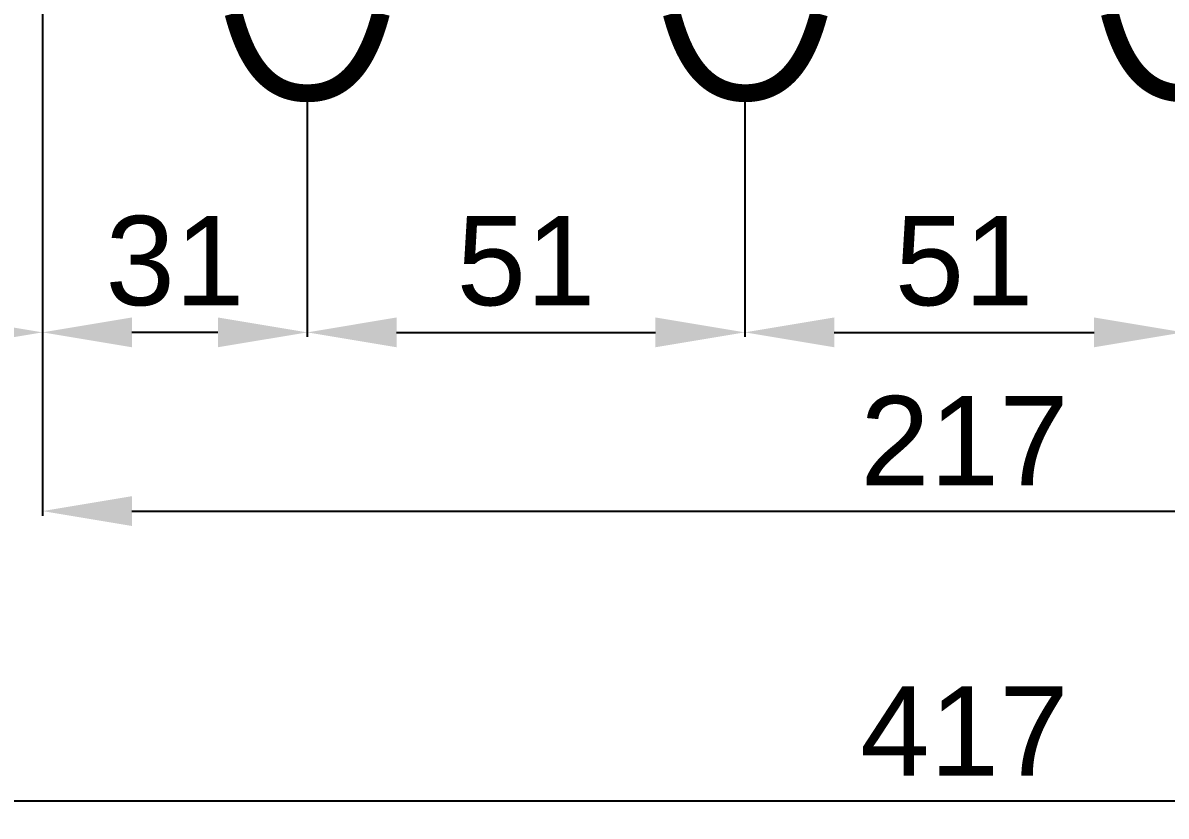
# Model space of a CAD drawing. Header units: inches. Extents: x 0 to 1068, y -53 to 297.
# Drawn here: x 91.34 to 136.11, y 138.3 to 169.38 of the extents above; entities that cross this region are included whole.
import ezdxf

# ---------------------------------------------------------------- set-up
doc = ezdxf.new("R2010")
doc.units = ezdxf.units.IN
doc.header["$MEASUREMENT"] = 0
doc.layers.add('WYMIAROWANIE', color=7, linetype='Continuous')
doc.layers.add('ZAWIESIE 2D', color=250, linetype='Continuous')
doc.styles.get("Standard").update_dxf_attribs({"font": 'arial.ttf', "height": 3.5})
doc.dimstyles.get("Standard").update_dxf_attribs({"dimtxt": 3.5, "dimasz": 3.5, "dimexe": 0.18, "dimexo": 0.0625, "dimgap": 1, "dimtad": 1, "dimdec": 0, "dimdsep": 46, "dimtxsty": 'Standard', "dimcen": 0, "dimclrd": 256, "dimclrt": 256, "dimadec": 0, "dimazin": 2, "dimtfac": 1, "dimtdec": 0, "dimtofl": 0, "dimtmove": 0, "dimatfit": 3, "dimfxl": 1, "dimtolj": 1, "dimtzin": 0, "dimarcsym": 0})

# ---------------------------------------------------------------- blocks, each defined once
blk = doc.blocks.new('*D2')
at = {"layer": 'Defpoints', "color": 0, "lineweight": 18, "transparency": 16777216}
for p in [(58.77, 176.226), (92.107, 176.226), (92.107, 157.252)]:
    blk.add_point(p, dxfattribs=at)
at = {"layer": 'WYMIAROWANIE', "color": 0, "lineweight": -2, "transparency": 16777216}
for p, q in [((58.77, 176.164), (58.77, 157.072)), ((92.107, 176.164), (92.107, 157.072))]:
    blk.add_line(p, q, dxfattribs=at)
at = {"layer": 'WYMIAROWANIE', "lineweight": -2, "transparency": 16777216}
blk.add_line((62.27, 157.252), (88.607, 157.252), dxfattribs=at)
at = {"layer": 'WYMIAROWANIE', "lineweight": 18, "transparency": 16777216}
for points in [[(62.27, 157.836), (62.27, 156.669), (58.77, 157.252)], [(88.607, 157.836), (88.607, 156.669), (92.107, 157.252)]]:
    blk.add_solid(points, dxfattribs=at)
at = {"layer": 'WYMIAROWANIE', "lineweight": 18, "transparency": 16777216, "insert": (75.439, 160.039), "char_height": 3.5, "attachment_point": 5}
blk.add_mtext('\\A1;100', dxfattribs=at)
blk = doc.blocks.new('*D3')
at = {"layer": 'Defpoints', "color": 0, "lineweight": 18, "transparency": 16777216}
for p in [(92.107, 176.226), (164.308, 175.701), (164.308, 150.252)]:
    blk.add_point(p, dxfattribs=at)
at = {"layer": 'WYMIAROWANIE', "color": 0, "lineweight": -2, "transparency": 16777216}
for p, q in [((92.107, 176.164), (92.107, 150.072)), ((164.308, 175.638), (164.308, 150.072))]:
    blk.add_line(p, q, dxfattribs=at)
at = {"layer": 'WYMIAROWANIE', "lineweight": -2, "transparency": 16777216}
blk.add_line((95.607, 150.252), (160.808, 150.252), dxfattribs=at)
at = {"layer": 'WYMIAROWANIE', "lineweight": 18, "transparency": 16777216}
for points in [[(95.607, 150.836), (95.607, 149.669), (92.107, 150.252)], [(160.808, 150.836), (160.808, 149.669), (164.308, 150.252)]]:
    blk.add_solid(points, dxfattribs=at)
at = {"layer": 'WYMIAROWANIE', "lineweight": 18, "transparency": 16777216, "insert": (128.208, 153.01), "char_height": 3.5, "width": 7.7807, "attachment_point": 5}
blk.add_mtext('\\A1;217', dxfattribs=at)
blk = doc.blocks.new('*D5')
at = {"layer": 'Defpoints', "color": 0, "lineweight": 18, "transparency": 16777216}
for p in [(58.77, 176.226), (197.646, 176.226), (58.77, 138.885)]:
    blk.add_point(p, dxfattribs=at)
at = {"layer": 'WYMIAROWANIE', "color": 0, "lineweight": -2, "transparency": 16777216}
for p, q in [((58.77, 176.164), (58.77, 138.705)), ((197.646, 176.164), (197.646, 138.705))]:
    blk.add_line(p, q, dxfattribs=at)
at = {"layer": 'WYMIAROWANIE', "lineweight": -2, "transparency": 16777216}
blk.add_line((194.146, 138.885), (62.27, 138.885), dxfattribs=at)
at = {"layer": 'WYMIAROWANIE', "lineweight": 18, "transparency": 16777216}
for points in [[(62.27, 139.468), (62.27, 138.301), (58.77, 138.885)], [(194.146, 139.468), (194.146, 138.301), (197.646, 138.885)]]:
    blk.add_solid(points, dxfattribs=at)
at = {"layer": 'WYMIAROWANIE', "lineweight": 18, "transparency": 16777216, "insert": (128.208, 141.642), "char_height": 3.5, "attachment_point": 5}
blk.add_mtext('\\A1;417', dxfattribs=at)
blk = doc.blocks.new('*D30')
at = {"layer": 'Defpoints', "color": 0, "lineweight": 18, "transparency": 16777216}
for p in [(102.473, 166.622), (119.608, 166.622), (119.608, 157.252)]:
    blk.add_point(p, dxfattribs=at)
at = {"layer": 'WYMIAROWANIE', "color": 0, "lineweight": -2, "transparency": 16777216}
for p, q in [((102.473, 166.559), (102.473, 157.072)), ((119.608, 166.559), (119.608, 157.072))]:
    blk.add_line(p, q, dxfattribs=at)
at = {"layer": 'WYMIAROWANIE', "lineweight": -2, "transparency": 16777216}
blk.add_line((105.973, 157.252), (116.108, 157.252), dxfattribs=at)
at = {"layer": 'WYMIAROWANIE', "lineweight": 18, "transparency": 16777216}
for points in [[(105.973, 157.836), (105.973, 156.669), (102.473, 157.252)], [(116.108, 157.836), (116.108, 156.669), (119.608, 157.252)]]:
    blk.add_solid(points, dxfattribs=at)
at = {"layer": 'WYMIAROWANIE', "lineweight": 18, "transparency": 16777216, "insert": (111.04, 160.039), "char_height": 3.5, "attachment_point": 5}
blk.add_mtext('\\A1;51', dxfattribs=at)
blk = doc.blocks.new('*D31')
at = {"layer": 'Defpoints', "color": 0, "lineweight": 18, "transparency": 16777216}
for p in [(92.107, 176.226), (102.473, 166.622), (92.107, 157.252)]:
    blk.add_point(p, dxfattribs=at)
at = {"layer": 'WYMIAROWANIE', "color": 0, "lineweight": -2, "transparency": 16777216}
for p, q in [((92.107, 176.164), (92.107, 157.072)), ((102.473, 166.559), (102.473, 157.072))]:
    blk.add_line(p, q, dxfattribs=at)
at = {"layer": 'WYMIAROWANIE', "lineweight": -2, "transparency": 16777216}
blk.add_line((98.973, 157.252), (95.607, 157.252), dxfattribs=at)
at = {"layer": 'WYMIAROWANIE', "lineweight": 18, "transparency": 16777216}
for points in [[(95.607, 157.836), (95.607, 156.669), (92.107, 157.252)], [(98.973, 157.836), (98.973, 156.669), (102.473, 157.252)]]:
    blk.add_solid(points, dxfattribs=at)
at = {"layer": 'WYMIAROWANIE', "lineweight": 18, "transparency": 16777216, "insert": (97.29, 160.041), "char_height": 3.5, "attachment_point": 5}
blk.add_mtext('\\A1;31', dxfattribs=at)
blk = doc.blocks.new('*D32')
at = {"layer": 'Defpoints', "color": 0, "lineweight": 18, "transparency": 16777216}
for p in [(119.608, 166.622), (136.786, 166.622), (136.786, 157.252)]:
    blk.add_point(p, dxfattribs=at)
at = {"layer": 'WYMIAROWANIE', "color": 0, "lineweight": -2, "transparency": 16777216}
for p, q in [((119.608, 166.559), (119.608, 157.072)), ((136.786, 166.559), (136.786, 157.072))]:
    blk.add_line(p, q, dxfattribs=at)
at = {"layer": 'WYMIAROWANIE', "lineweight": -2, "transparency": 16777216}
blk.add_line((123.108, 157.252), (133.286, 157.252), dxfattribs=at)
at = {"layer": 'WYMIAROWANIE', "lineweight": 18, "transparency": 16777216}
for points in [[(123.108, 157.836), (123.108, 156.669), (119.608, 157.252)], [(133.286, 157.836), (133.286, 156.669), (136.786, 157.252)]]:
    blk.add_solid(points, dxfattribs=at)
at = {"layer": 'WYMIAROWANIE', "lineweight": 18, "transparency": 16777216, "insert": (128.197, 160.039), "char_height": 3.5, "attachment_point": 5}
blk.add_mtext('\\A1;51', dxfattribs=at)

msp = doc.modelspace()

# ---------------------------------------------------------------- linework, layer by layer
at = {"layer": 'ZAWIESIE 2D', "lineweight": 18}
for points in [[(105.358, 169.746, 0.7, 0.7, 0), (105.345, 169.694, 0.7, 0.7, 0), (105.331, 169.643, 0.7, 0.7, 0), (105.317, 169.591, 0.7, 0.7, 0), (105.302, 169.54, 0.7, 0.7, 0), (105.288, 169.489, 0.7, 0.7, 0), (105.273, 169.439, 0.7, 0.7, 0), (105.258, 169.389, 0.7, 0.7, 0), (105.243, 169.339, 0.7, 0.7, 0), (105.228, 169.29, 0.7, 0.7, 0), (105.212, 169.24, 0.7, 0.7, 0), (105.197, 169.192, 0.7, 0.7, 0), (105.181, 169.143, 0.7, 0.7, 0), (105.165, 169.095, 0.7, 0.7, 0), (105.148, 169.047, 0.7, 0.7, 0), (105.132, 169, 0.7, 0.7, 0), (105.115, 168.952, 0.7, 0.7, 0), (105.098, 168.906, 0.7, 0.7, 0), (105.081, 168.859, 0.7, 0.7, 0), (105.063, 168.813, 0.7, 0.7, 0), (105.046, 168.767, 0.7, 0.7, 0), (105.028, 168.722, 0.7, 0.7, 0), (105.01, 168.677, 0.7, 0.7, 0), (104.991, 168.632, 0.7, 0.7, 0), (104.973, 168.588, 0.7, 0.7, 0), (104.954, 168.544, 0.7, 0.7, 0), (104.935, 168.501, 0.7, 0.7, 0), (104.915, 168.458, 0.7, 0.7, 0), (104.896, 168.415, 0.7, 0.7, 0), (104.876, 168.372, 0.7, 0.7, 0), (104.856, 168.331, 0.7, 0.7, 0), (104.836, 168.289, 0.7, 0.7, 0), (104.815, 168.248, 0.7, 0.7, 0), (104.794, 168.207, 0.7, 0.7, 0), (104.773, 168.167, 0.7, 0.7, 0), (104.752, 168.127, 0.7, 0.7, 0), (104.731, 168.088, 0.7, 0.7, 0), (104.709, 168.049, 0.7, 0.7, 0), (104.687, 168.01, 0.7, 0.7, 0), (104.664, 167.972, 0.7, 0.7, 0), (104.642, 167.934, 0.7, 0.7, 0), (104.619, 167.897, 0.7, 0.7, 0), (104.596, 167.86, 0.7, 0.7, 0), (104.572, 167.824, 0.7, 0.7, 0), (104.549, 167.788, 0.7, 0.7, 0), (104.525, 167.753, 0.7, 0.7, 0), (104.5, 167.718, 0.7, 0.7, 0), (104.476, 167.683, 0.7, 0.7, 0), (104.451, 167.649, 0.7, 0.7, 0), (104.426, 167.616, 0.7, 0.7, 0), (104.401, 167.582, 0.7, 0.7, 0), (104.375, 167.55, 0.7, 0.7, 0), (104.349, 167.518, 0.7, 0.7, 0), (104.323, 167.486, 0.7, 0.7, 0), (104.296, 167.455, 0.7, 0.7, 0), (104.269, 167.424, 0.7, 0.7, 0), (104.242, 167.394, 0.7, 0.7, 0), (104.215, 167.365, 0.7, 0.7, 0), (104.187, 167.336, 0.7, 0.7, 0), (104.159, 167.307, 0.7, 0.7, 0), (104.131, 167.279, 0.7, 0.7, 0), (104.102, 167.252, 0.7, 0.7, 0), (104.073, 167.225, 0.7, 0.7, 0), (104.044, 167.198, 0.7, 0.7, 0), (104.014, 167.172, 0.7, 0.7, 0), (103.984, 167.147, 0.7, 0.7, 0), (103.954, 167.122, 0.7, 0.7, 0), (103.923, 167.098, 0.7, 0.7, 0), (103.892, 167.074, 0.7, 0.7, 0), (103.861, 167.051, 0.7, 0.7, 0), (103.83, 167.028, 0.7, 0.7, 0), (103.798, 167.006, 0.7, 0.7, 0), (103.766, 166.985, 0.7, 0.7, 0), (103.733, 166.964, 0.7, 0.7, 0), (103.7, 166.944, 0.7, 0.7, 0), (103.667, 166.924, 0.7, 0.7, 0), (103.634, 166.905, 0.7, 0.7, 0), (103.6, 166.886, 0.7, 0.7, 0), (103.566, 166.868, 0.7, 0.7, 0), (103.531, 166.851, 0.7, 0.7, 0), (103.496, 166.834, 0.7, 0.7, 0), (103.461, 166.818, 0.7, 0.7, 0), (103.425, 166.802, 0.7, 0.7, 0), (103.389, 166.787, 0.7, 0.7, 0), (103.353, 166.773, 0.7, 0.7, 0), (103.316, 166.759, 0.7, 0.7, 0), (103.279, 166.746, 0.7, 0.7, 0), (103.242, 166.734, 0.7, 0.7, 0), (103.204, 166.722, 0.7, 0.7, 0), (103.166, 166.711, 0.7, 0.7, 0), (103.128, 166.7, 0.7, 0.7, 0), (103.089, 166.69, 0.7, 0.7, 0), (103.05, 166.681, 0.7, 0.7, 0), (103.01, 166.672, 0.7, 0.7, 0), (102.97, 166.664, 0.7, 0.7, 0), (102.93, 166.657, 0.7, 0.7, 0), (102.889, 166.65, 0.7, 0.7, 0), (102.848, 166.644, 0.7, 0.7, 0), (102.806, 166.639, 0.7, 0.7, 0), (102.765, 166.635, 0.7, 0.7, 0), (102.722, 166.631, 0.7, 0.7, 0), (102.68, 166.627, 0.7, 0.7, 0), (102.637, 166.625, 0.7, 0.7, 0), (102.593, 166.623, 0.7, 0.7, 0), (102.549, 166.622, 0.7, 0.7, 0), (102.44, 166.621, 0.7, 0.7, 0), (102.389, 166.622, 0.7, 0.7, 0), (102.339, 166.623, 0.7, 0.7, 0), (102.289, 166.626, 0.7, 0.7, 0), (102.239, 166.629, 0.7, 0.7, 0), (102.191, 166.634, 0.7, 0.7, 0), (102.142, 166.639, 0.7, 0.7, 0), (102.094, 166.645, 0.7, 0.7, 0), (102.047, 166.652, 0.7, 0.7, 0), (102, 166.66, 0.7, 0.7, 0), (101.954, 166.668, 0.7, 0.7, 0), (101.908, 166.678, 0.7, 0.7, 0), (101.863, 166.689, 0.7, 0.7, 0), (101.818, 166.7, 0.7, 0.7, 0), (101.774, 166.712, 0.7, 0.7, 0), (101.73, 166.725, 0.7, 0.7, 0), (101.686, 166.739, 0.7, 0.7, 0), (101.644, 166.754, 0.7, 0.7, 0), (101.601, 166.77, 0.7, 0.7, 0), (101.559, 166.786, 0.7, 0.7, 0), (101.518, 166.803, 0.7, 0.7, 0), (101.477, 166.821, 0.7, 0.7, 0), (101.436, 166.84, 0.7, 0.7, 0), (101.396, 166.86, 0.7, 0.7, 0), (101.356, 166.88, 0.7, 0.7, 0), (101.317, 166.901, 0.7, 0.7, 0), (101.279, 166.924, 0.7, 0.7, 0), (101.24, 166.946, 0.7, 0.7, 0), (101.203, 166.97, 0.7, 0.7, 0), (101.165, 166.994, 0.7, 0.7, 0), (101.128, 167.019, 0.7, 0.7, 0), (101.092, 167.045, 0.7, 0.7, 0), (101.056, 167.072, 0.7, 0.7, 0), (101.02, 167.099, 0.7, 0.7, 0), (100.985, 167.127, 0.7, 0.7, 0), (100.95, 167.156, 0.7, 0.7, 0), (100.916, 167.186, 0.7, 0.7, 0), (100.882, 167.216, 0.7, 0.7, 0), (100.848, 167.247, 0.7, 0.7, 0), (100.815, 167.279, 0.7, 0.7, 0), (100.783, 167.311, 0.7, 0.7, 0), (100.75, 167.344, 0.7, 0.7, 0), (100.719, 167.378, 0.7, 0.7, 0), (100.687, 167.412, 0.7, 0.7, 0), (100.656, 167.447, 0.7, 0.7, 0), (100.625, 167.483, 0.7, 0.7, 0), (100.595, 167.52, 0.7, 0.7, 0), (100.565, 167.557, 0.7, 0.7, 0), (100.536, 167.594, 0.7, 0.7, 0), (100.507, 167.633, 0.7, 0.7, 0), (100.478, 167.672, 0.7, 0.7, 0), (100.449, 167.711, 0.7, 0.7, 0), (100.421, 167.752, 0.7, 0.7, 0), (100.394, 167.793, 0.7, 0.7, 0), (100.367, 167.834, 0.7, 0.7, 0), (100.34, 167.876, 0.7, 0.7, 0), (100.313, 167.919, 0.7, 0.7, 0), (100.287, 167.962, 0.7, 0.7, 0), (100.261, 168.006, 0.7, 0.7, 0), (100.236, 168.051, 0.7, 0.7, 0), (100.21, 168.096, 0.7, 0.7, 0), (100.186, 168.141, 0.7, 0.7, 0), (100.161, 168.187, 0.7, 0.7, 0), (100.137, 168.234, 0.7, 0.7, 0), (100.113, 168.281, 0.7, 0.7, 0), (100.09, 168.329, 0.7, 0.7, 0), (100.067, 168.378, 0.7, 0.7, 0), (100.044, 168.426, 0.7, 0.7, 0), (100.022, 168.476, 0.7, 0.7, 0), (100, 168.526, 0.7, 0.7, 0), (99.978, 168.576, 0.7, 0.7, 0), (99.956, 168.627, 0.7, 0.7, 0), (99.935, 168.679, 0.7, 0.7, 0), (99.914, 168.731, 0.7, 0.7, 0), (99.894, 168.783, 0.7, 0.7, 0), (99.873, 168.836, 0.7, 0.7, 0), (99.853, 168.89, 0.7, 0.7, 0), (99.834, 168.943, 0.7, 0.7, 0), (99.814, 168.998, 0.7, 0.7, 0), (99.795, 169.053, 0.7, 0.7, 0), (99.776, 169.108, 0.7, 0.7, 0), (99.758, 169.164, 0.7, 0.7, 0), (99.74, 169.22, 0.7, 0.7, 0), (99.722, 169.276, 0.7, 0.7, 0), (99.704, 169.333, 0.7, 0.7, 0), (99.687, 169.391, 0.7, 0.7, 0), (99.669, 169.449, 0.7, 0.7, 0), (99.653, 169.507, 0.7, 0.7, 0), (99.636, 169.565, 0.7, 0.7, 0), (99.62, 169.624, 0.7, 0.7, 0), (99.604, 169.684, 0.7, 0.7, 0), (99.588, 169.744, 0.7, 0.7, 0)], [(122.511, 169.734, 0.7, 0.7, 0), (122.497, 169.684, 0.7, 0.7, 0), (122.483, 169.633, 0.7, 0.7, 0), (122.469, 169.583, 0.7, 0.7, 0), (122.455, 169.533, 0.7, 0.7, 0), (122.441, 169.484, 0.7, 0.7, 0), (122.427, 169.435, 0.7, 0.7, 0), (122.412, 169.386, 0.7, 0.7, 0), (122.397, 169.337, 0.7, 0.7, 0), (122.382, 169.289, 0.7, 0.7, 0), (122.366, 169.241, 0.7, 0.7, 0), (122.351, 169.193, 0.7, 0.7, 0), (122.335, 169.146, 0.7, 0.7, 0), (122.319, 169.099, 0.7, 0.7, 0), (122.303, 169.052, 0.7, 0.7, 0), (122.287, 169.006, 0.7, 0.7, 0), (122.27, 168.96, 0.7, 0.7, 0), (122.254, 168.914, 0.7, 0.7, 0), (122.237, 168.868, 0.7, 0.7, 0), (122.219, 168.823, 0.7, 0.7, 0), (122.202, 168.779, 0.7, 0.7, 0), (122.184, 168.734, 0.7, 0.7, 0), (122.167, 168.69, 0.7, 0.7, 0), (122.149, 168.646, 0.7, 0.7, 0), (122.13, 168.603, 0.7, 0.7, 0), (122.112, 168.56, 0.7, 0.7, 0), (122.093, 168.517, 0.7, 0.7, 0), (122.074, 168.475, 0.7, 0.7, 0), (122.055, 168.433, 0.7, 0.7, 0), (122.035, 168.392, 0.7, 0.7, 0), (122.016, 168.351, 0.7, 0.7, 0), (121.996, 168.31, 0.7, 0.7, 0), (121.976, 168.269, 0.7, 0.7, 0), (121.955, 168.23, 0.7, 0.7, 0), (121.935, 168.19, 0.7, 0.7, 0), (121.914, 168.151, 0.7, 0.7, 0), (121.892, 168.112, 0.7, 0.7, 0), (121.871, 168.074, 0.7, 0.7, 0), (121.849, 168.036, 0.7, 0.7, 0), (121.827, 167.998, 0.7, 0.7, 0), (121.805, 167.961, 0.7, 0.7, 0), (121.783, 167.924, 0.7, 0.7, 0), (121.76, 167.888, 0.7, 0.7, 0), (121.737, 167.852, 0.7, 0.7, 0), (121.714, 167.817, 0.7, 0.7, 0), (121.69, 167.782, 0.7, 0.7, 0), (121.667, 167.747, 0.7, 0.7, 0), (121.643, 167.713, 0.7, 0.7, 0), (121.618, 167.679, 0.7, 0.7, 0), (121.594, 167.646, 0.7, 0.7, 0), (121.569, 167.613, 0.7, 0.7, 0), (121.544, 167.581, 0.7, 0.7, 0), (121.518, 167.549, 0.7, 0.7, 0), (121.493, 167.518, 0.7, 0.7, 0), (121.467, 167.487, 0.7, 0.7, 0), (121.44, 167.456, 0.7, 0.7, 0), (121.414, 167.426, 0.7, 0.7, 0), (121.387, 167.397, 0.7, 0.7, 0), (121.36, 167.368, 0.7, 0.7, 0), (121.332, 167.34, 0.7, 0.7, 0), (121.305, 167.312, 0.7, 0.7, 0), (121.277, 167.284, 0.7, 0.7, 0), (121.248, 167.257, 0.7, 0.7, 0), (121.22, 167.231, 0.7, 0.7, 0), (121.191, 167.205, 0.7, 0.7, 0), (121.161, 167.179, 0.7, 0.7, 0), (121.132, 167.154, 0.7, 0.7, 0), (121.102, 167.13, 0.7, 0.7, 0), (121.072, 167.106, 0.7, 0.7, 0), (121.041, 167.082, 0.7, 0.7, 0), (121.01, 167.059, 0.7, 0.7, 0), (120.979, 167.037, 0.7, 0.7, 0), (120.948, 167.015, 0.7, 0.7, 0), (120.916, 166.994, 0.7, 0.7, 0), (120.884, 166.973, 0.7, 0.7, 0), (120.852, 166.953, 0.7, 0.7, 0), (120.819, 166.934, 0.7, 0.7, 0), (120.786, 166.915, 0.7, 0.7, 0), (120.752, 166.896, 0.7, 0.7, 0), (120.719, 166.878, 0.7, 0.7, 0), (120.684, 166.861, 0.7, 0.7, 0), (120.65, 166.844, 0.7, 0.7, 0), (120.615, 166.828, 0.7, 0.7, 0), (120.58, 166.812, 0.7, 0.7, 0), (120.545, 166.797, 0.7, 0.7, 0), (120.509, 166.783, 0.7, 0.7, 0), (120.473, 166.769, 0.7, 0.7, 0), (120.436, 166.756, 0.7, 0.7, 0), (120.399, 166.743, 0.7, 0.7, 0), (120.362, 166.731, 0.7, 0.7, 0), (120.325, 166.719, 0.7, 0.7, 0), (120.287, 166.709, 0.7, 0.7, 0), (120.248, 166.698, 0.7, 0.7, 0), (120.21, 166.689, 0.7, 0.7, 0), (120.171, 166.68, 0.7, 0.7, 0), (120.131, 166.671, 0.7, 0.7, 0), (120.092, 166.664, 0.7, 0.7, 0), (120.051, 166.657, 0.7, 0.7, 0), (120.011, 166.65, 0.7, 0.7, 0), (119.97, 166.644, 0.7, 0.7, 0), (119.929, 166.639, 0.7, 0.7, 0), (119.887, 166.635, 0.7, 0.7, 0), (119.845, 166.631, 0.7, 0.7, 0), (119.803, 166.628, 0.7, 0.7, 0), (119.76, 166.625, 0.7, 0.7, 0), (119.717, 166.623, 0.7, 0.7, 0), (119.673, 166.622, 0.7, 0.7, 0), (119.63, 166.621, 0.7, 0.7, 0), (119.586, 166.622, 0.7, 0.7, 0), (119.542, 166.623, 0.7, 0.7, 0), (119.499, 166.625, 0.7, 0.7, 0), (119.456, 166.628, 0.7, 0.7, 0), (119.414, 166.631, 0.7, 0.7, 0), (119.372, 166.635, 0.7, 0.7, 0), (119.33, 166.639, 0.7, 0.7, 0), (119.289, 166.644, 0.7, 0.7, 0), (119.248, 166.65, 0.7, 0.7, 0), (119.208, 166.657, 0.7, 0.7, 0), (119.167, 166.664, 0.7, 0.7, 0), (119.128, 166.671, 0.7, 0.7, 0), (119.088, 166.68, 0.7, 0.7, 0), (119.049, 166.689, 0.7, 0.7, 0), (119.011, 166.698, 0.7, 0.7, 0), (118.972, 166.709, 0.7, 0.7, 0), (118.935, 166.719, 0.7, 0.7, 0), (118.897, 166.731, 0.7, 0.7, 0), (118.86, 166.743, 0.7, 0.7, 0), (118.823, 166.756, 0.7, 0.7, 0), (118.786, 166.769, 0.7, 0.7, 0), (118.75, 166.783, 0.7, 0.7, 0), (118.714, 166.797, 0.7, 0.7, 0), (118.679, 166.812, 0.7, 0.7, 0), (118.644, 166.828, 0.7, 0.7, 0), (118.609, 166.844, 0.7, 0.7, 0), (118.575, 166.861, 0.7, 0.7, 0), (118.541, 166.878, 0.7, 0.7, 0), (118.507, 166.896, 0.7, 0.7, 0), (118.473, 166.915, 0.7, 0.7, 0), (118.44, 166.934, 0.7, 0.7, 0), (118.407, 166.953, 0.7, 0.7, 0), (118.375, 166.973, 0.7, 0.7, 0), (118.343, 166.994, 0.7, 0.7, 0), (118.311, 167.015, 0.7, 0.7, 0), (118.28, 167.037, 0.7, 0.7, 0), (118.249, 167.059, 0.7, 0.7, 0), (118.218, 167.082, 0.7, 0.7, 0), (118.187, 167.106, 0.7, 0.7, 0), (118.157, 167.13, 0.7, 0.7, 0), (118.127, 167.154, 0.7, 0.7, 0), (118.098, 167.179, 0.7, 0.7, 0), (118.068, 167.205, 0.7, 0.7, 0), (118.039, 167.231, 0.7, 0.7, 0), (118.011, 167.257, 0.7, 0.7, 0), (117.982, 167.284, 0.7, 0.7, 0), (117.954, 167.312, 0.7, 0.7, 0), (117.927, 167.34, 0.7, 0.7, 0), (117.899, 167.368, 0.7, 0.7, 0), (117.872, 167.397, 0.7, 0.7, 0), (117.845, 167.426, 0.7, 0.7, 0), (117.819, 167.456, 0.7, 0.7, 0), (117.792, 167.487, 0.7, 0.7, 0), (117.766, 167.518, 0.7, 0.7, 0), (117.741, 167.549, 0.7, 0.7, 0), (117.715, 167.581, 0.7, 0.7, 0), (117.69, 167.613, 0.7, 0.7, 0), (117.665, 167.646, 0.7, 0.7, 0), (117.641, 167.679, 0.7, 0.7, 0), (117.616, 167.713, 0.7, 0.7, 0), (117.592, 167.747, 0.7, 0.7, 0), (117.569, 167.782, 0.7, 0.7, 0), (117.545, 167.817, 0.7, 0.7, 0), (117.522, 167.852, 0.7, 0.7, 0), (117.499, 167.888, 0.7, 0.7, 0), (117.476, 167.924, 0.7, 0.7, 0), (117.454, 167.961, 0.7, 0.7, 0), (117.432, 167.998, 0.7, 0.7, 0), (117.41, 168.036, 0.7, 0.7, 0), (117.388, 168.074, 0.7, 0.7, 0), (117.367, 168.112, 0.7, 0.7, 0), (117.345, 168.151, 0.7, 0.7, 0), (117.325, 168.19, 0.7, 0.7, 0), (117.304, 168.23, 0.7, 0.7, 0), (117.283, 168.269, 0.7, 0.7, 0), (117.263, 168.31, 0.7, 0.7, 0), (117.243, 168.351, 0.7, 0.7, 0), (117.224, 168.392, 0.7, 0.7, 0), (117.204, 168.433, 0.7, 0.7, 0), (117.185, 168.475, 0.7, 0.7, 0), (117.166, 168.517, 0.7, 0.7, 0), (117.147, 168.56, 0.7, 0.7, 0), (117.129, 168.603, 0.7, 0.7, 0), (117.11, 168.646, 0.7, 0.7, 0), (117.092, 168.69, 0.7, 0.7, 0), (117.075, 168.734, 0.7, 0.7, 0), (117.057, 168.779, 0.7, 0.7, 0), (117.04, 168.823, 0.7, 0.7, 0), (117.022, 168.868, 0.7, 0.7, 0), (117.005, 168.914, 0.7, 0.7, 0), (116.989, 168.96, 0.7, 0.7, 0), (116.972, 169.006, 0.7, 0.7, 0), (116.956, 169.052, 0.7, 0.7, 0), (116.94, 169.099, 0.7, 0.7, 0), (116.924, 169.146, 0.7, 0.7, 0), (116.908, 169.193, 0.7, 0.7, 0), (116.893, 169.241, 0.7, 0.7, 0), (116.877, 169.289, 0.7, 0.7, 0), (116.862, 169.337, 0.7, 0.7, 0), (116.847, 169.386, 0.7, 0.7, 0), (116.833, 169.435, 0.7, 0.7, 0), (116.818, 169.484, 0.7, 0.7, 0), (116.804, 169.533, 0.7, 0.7, 0), (116.79, 169.583, 0.7, 0.7, 0), (116.776, 169.633, 0.7, 0.7, 0), (116.762, 169.684, 0.7, 0.7, 0), (116.748, 169.734, 0.7, 0.7, 0)], [(136.494, 166.635, 0.7, 0.7, 0), (136.453, 166.639, 0.7, 0.7, 0), (136.411, 166.644, 0.7, 0.7, 0), (136.37, 166.65, 0.7, 0.7, 0), (136.329, 166.657, 0.7, 0.7, 0), (136.289, 166.664, 0.7, 0.7, 0), (136.249, 166.672, 0.7, 0.7, 0), (136.209, 166.681, 0.7, 0.7, 0), (136.17, 166.69, 0.7, 0.7, 0), (136.131, 166.7, 0.7, 0.7, 0), (136.093, 166.711, 0.7, 0.7, 0), (136.055, 166.722, 0.7, 0.7, 0), (136.017, 166.734, 0.7, 0.7, 0), (135.98, 166.746, 0.7, 0.7, 0), (135.943, 166.759, 0.7, 0.7, 0), (135.906, 166.773, 0.7, 0.7, 0), (135.87, 166.787, 0.7, 0.7, 0), (135.834, 166.802, 0.7, 0.7, 0), (135.798, 166.818, 0.7, 0.7, 0), (135.763, 166.834, 0.7, 0.7, 0), (135.728, 166.851, 0.7, 0.7, 0), (135.693, 166.868, 0.7, 0.7, 0), (135.659, 166.886, 0.7, 0.7, 0), (135.625, 166.905, 0.7, 0.7, 0), (135.592, 166.924, 0.7, 0.7, 0), (135.559, 166.944, 0.7, 0.7, 0), (135.526, 166.964, 0.7, 0.7, 0), (135.493, 166.985, 0.7, 0.7, 0), (135.461, 167.006, 0.7, 0.7, 0), (135.429, 167.028, 0.7, 0.7, 0), (135.398, 167.051, 0.7, 0.7, 0), (135.367, 167.074, 0.7, 0.7, 0), (135.336, 167.098, 0.7, 0.7, 0), (135.305, 167.122, 0.7, 0.7, 0), (135.275, 167.147, 0.7, 0.7, 0), (135.245, 167.172, 0.7, 0.7, 0), (135.215, 167.198, 0.7, 0.7, 0), (135.186, 167.225, 0.7, 0.7, 0), (135.157, 167.252, 0.7, 0.7, 0), (135.129, 167.279, 0.7, 0.7, 0), (135.1, 167.307, 0.7, 0.7, 0), (135.072, 167.336, 0.7, 0.7, 0), (135.044, 167.365, 0.7, 0.7, 0), (135.017, 167.394, 0.7, 0.7, 0), (134.99, 167.424, 0.7, 0.7, 0), (134.963, 167.455, 0.7, 0.7, 0), (134.936, 167.486, 0.7, 0.7, 0), (134.91, 167.518, 0.7, 0.7, 0), (134.884, 167.55, 0.7, 0.7, 0), (134.859, 167.582, 0.7, 0.7, 0), (134.833, 167.616, 0.7, 0.7, 0), (134.808, 167.649, 0.7, 0.7, 0), (134.783, 167.683, 0.7, 0.7, 0), (134.759, 167.718, 0.7, 0.7, 0), (134.734, 167.753, 0.7, 0.7, 0), (134.711, 167.788, 0.7, 0.7, 0), (134.687, 167.824, 0.7, 0.7, 0), (134.663, 167.86, 0.7, 0.7, 0), (134.64, 167.897, 0.7, 0.7, 0), (134.617, 167.934, 0.7, 0.7, 0), (134.595, 167.972, 0.7, 0.7, 0), (134.572, 168.01, 0.7, 0.7, 0), (134.55, 168.049, 0.7, 0.7, 0), (134.529, 168.088, 0.7, 0.7, 0), (134.507, 168.127, 0.7, 0.7, 0), (134.486, 168.167, 0.7, 0.7, 0), (134.465, 168.207, 0.7, 0.7, 0), (134.444, 168.248, 0.7, 0.7, 0), (134.423, 168.289, 0.7, 0.7, 0), (134.403, 168.331, 0.7, 0.7, 0), (134.383, 168.372, 0.7, 0.7, 0), (134.363, 168.415, 0.7, 0.7, 0), (134.344, 168.458, 0.7, 0.7, 0), (134.324, 168.501, 0.7, 0.7, 0), (134.305, 168.544, 0.7, 0.7, 0), (134.286, 168.588, 0.7, 0.7, 0), (134.268, 168.632, 0.7, 0.7, 0), (134.249, 168.677, 0.7, 0.7, 0), (134.231, 168.722, 0.7, 0.7, 0), (134.213, 168.767, 0.7, 0.7, 0), (134.196, 168.813, 0.7, 0.7, 0), (134.178, 168.859, 0.7, 0.7, 0), (134.161, 168.906, 0.7, 0.7, 0), (134.144, 168.952, 0.7, 0.7, 0), (134.127, 169, 0.7, 0.7, 0), (134.111, 169.047, 0.7, 0.7, 0), (134.094, 169.095, 0.7, 0.7, 0), (134.078, 169.143, 0.7, 0.7, 0), (134.062, 169.192, 0.7, 0.7, 0), (134.047, 169.24, 0.7, 0.7, 0), (134.031, 169.29, 0.7, 0.7, 0), (134.016, 169.339, 0.7, 0.7, 0), (134.001, 169.389, 0.7, 0.7, 0), (133.986, 169.439, 0.7, 0.7, 0), (133.971, 169.489, 0.7, 0.7, 0), (133.957, 169.54, 0.7, 0.7, 0), (133.942, 169.591, 0.7, 0.7, 0), (133.928, 169.643, 0.7, 0.7, 0), (133.914, 169.694, 0.7, 0.7, 0), (133.901, 169.746, 0.7, 0.7, 0)]]:
    msp.add_lwpolyline(points, format="xyseb", dxfattribs=at)

# ---------------------------------------------------------------- dimensions: what is measured, and where the dimension line sits
at = {"layer": 'WYMIAROWANIE', "color": 5, "lineweight": 18}
for base, p1, p2, text, picture, middle in [((92.107, 157.252), (58.77, 176.226), (92.107, 176.226), '100', '*D2', (75.439, 160.039)), ((92.107, 157.252), (102.473, 166.622), (92.107, 176.226), '31', '*D31', (97.29, 160.041)), ((119.608, 157.252), (102.473, 166.622), (119.608, 166.622), '51', '*D30', (111.04, 160.039)), ((136.786, 157.252), (119.608, 166.622), (136.786, 166.622), '51', '*D32', (128.197, 160.039))]:
    dim = msp.add_linear_dim(base=base, p1=p1, p2=p2, text=text, dimstyle='Standard', dxfattribs=at)
    dim.commit()
    dim.dimension.update_dxf_attribs({"geometry": picture, "text_midpoint": middle})
for base, p1, p2, text, picture, middle in [((58.77, 138.885), (197.646, 176.226), (58.77, 176.226), '417', '*D5', (128.208, 141.642)), ((164.308, 150.252), (92.107, 176.226), (164.308, 175.701), '217', '*D3', (128.208, 153.01))]:
    dim = msp.add_linear_dim(base=base, p1=p1, p2=p2, text=text, dimstyle='Standard', override={"dimtmove": 1}, dxfattribs=at)
    dim.commit()
    dim.dimension.update_dxf_attribs({"geometry": picture, "text_midpoint": middle})

doc.saveas('drawing.dxf')
